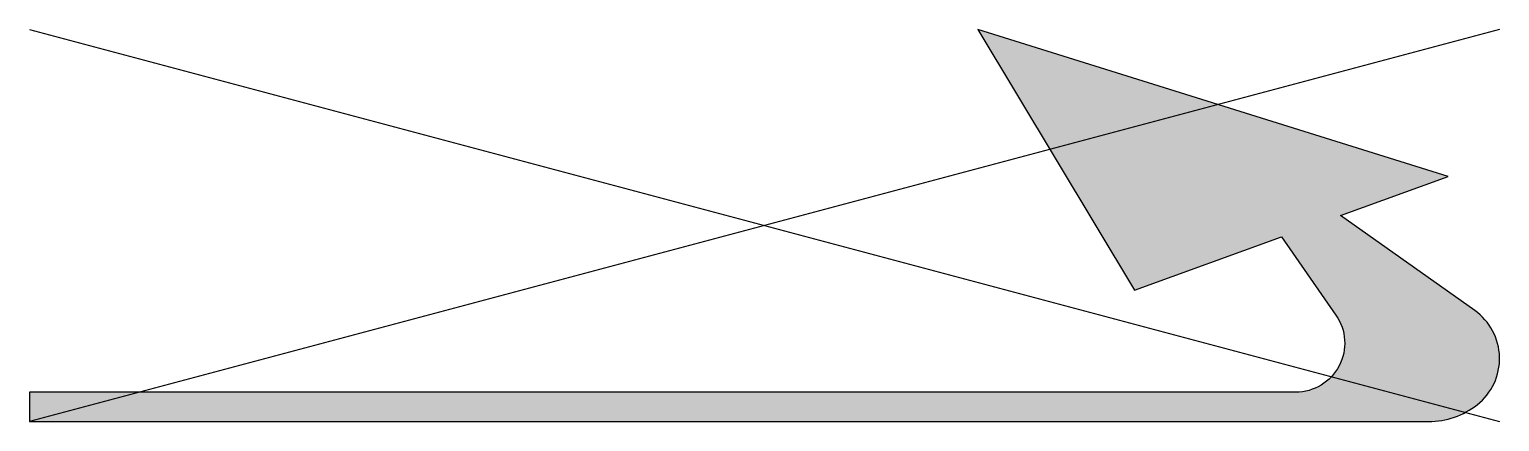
# Model space of a CAD drawing. Header units: metres. Extents: x 0 to 7.5, y -0.08 to 1.92.
import ezdxf

# ---------------------------------------------------------------- set-up
doc = ezdxf.new("R2010")
doc.units = ezdxf.units.M

msp = doc.modelspace()

# ---------------------------------------------------------------- hatches: boundary and pattern name
h = msp.add_hatch(color=256)
h.dxf.hatch_style = 1
h.paths.add_polyline_path([(7.386, 0.0111, 0.501082), (7.3732, 0.4915), (6.6881, 0.9756), (7.2381, 1.175), (4.8381, 1.925), (5.6381, 0.595), (6.3881, 0.8669), (6.6654, 0.4676, -0.605515), (6.4601, 0.075), (0, 0.075), (0, -0.075), (7.1381, -0.075, 0.168669)])

# ---------------------------------------------------------------- linework, layer by layer
at = {"flags": 128}
msp.add_lwpolyline([(7.386, 0.0111, 0.501082), (7.3732, 0.4915), (6.6881, 0.9756), (7.2381, 1.175), (4.8381, 1.925), (5.6381, 0.595), (6.3881, 0.8669), (6.6654, 0.4676, -0.605515), (6.4601, 0.075), (0, 0.075), (0, -0.075), (7.1381, -0.075, 0.168669)], format="xyb", close=True, dxfattribs=at)
for points in [[(7.5001, 1.925), (0, -0.075)], [(0, 1.925), (7.5001, -0.075)]]:
    msp.add_lwpolyline(points, dxfattribs=at)

doc.saveas('drawing.dxf')
